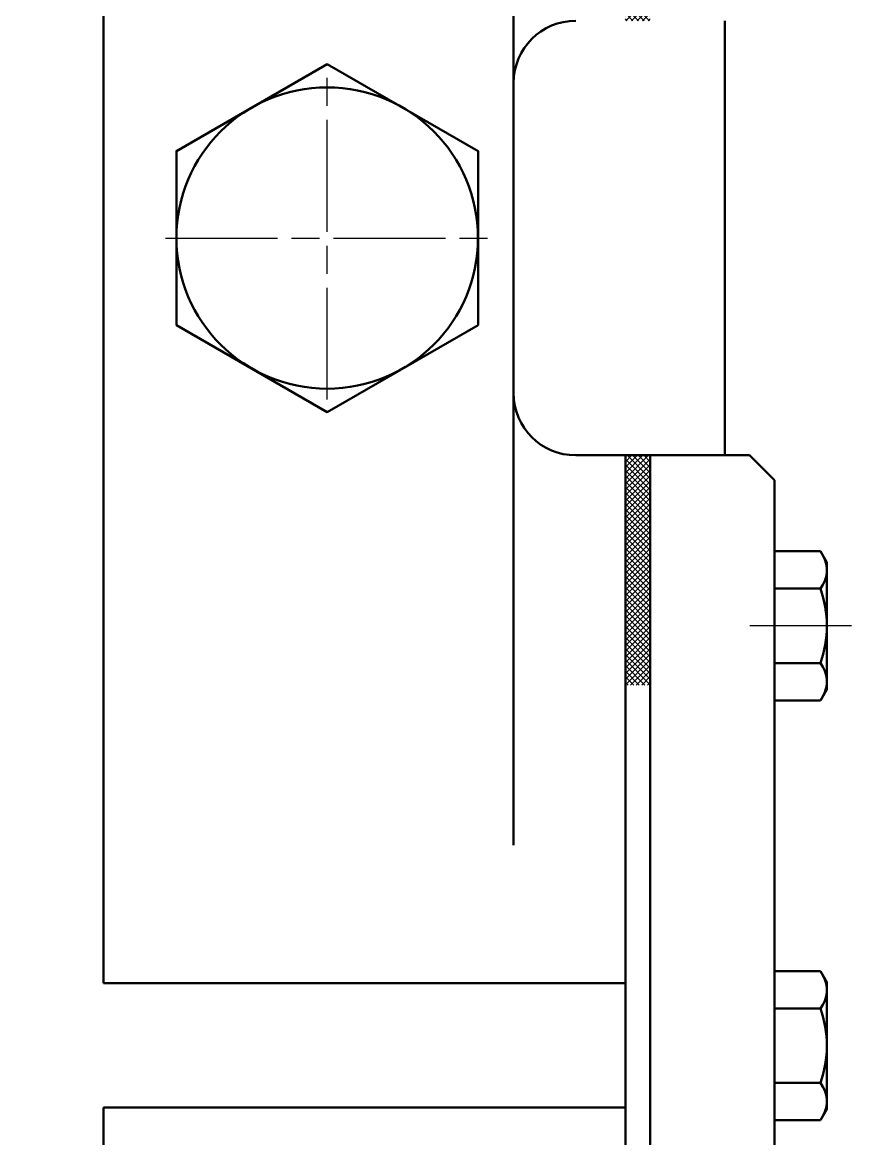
# Model space of a CAD drawing. Header units: millimetres. Extents: x -2161 to -582, y -4625 to -3434.
# Drawn here: x -1698.2 to -1675.98, y -4583.08 to -4553.14 of the extents above; entities that cross this region are included whole.
import ezdxf

# ---------------------------------------------------------------- set-up
doc = ezdxf.new("R2010")
doc.units = ezdxf.units.MM
doc.header["$LTSCALE"] = 0.5
doc.linetypes.add('AM_ISO08W050', pattern=[18, 12, -1.5, 3, -1.5])
doc.linetypes.add('AM_ISO08W050x2', pattern=[9, 6, -0.75, 1.5, -0.75])
for name, color, linetype, lineweight in [('AM_0', 7, 'Continuous', 50), ('AM_7', 4, 'AM_ISO08W050', 25), ('nét đậm', 7, 'Continuous', 50)]:
    doc.layers.add(name, color=color, linetype=linetype, lineweight=lineweight)

msp = doc.modelspace()

# ---------------------------------------------------------------- hatches: boundary and pattern name
at = {"layer": 'AM_7'}
h = msp.add_hatch(dxfattribs=at)
h.set_pattern_fill('ANSI37', color=256, scale=0.0333, angle=270)
h.set_pattern_definition([(315, (-1938.66305, -4445.79565), (0.074760632, 0.074760632), []), (45, (-1938.66305, -4445.79565), (-0.074760632, 0.074760632), [])])
h.paths.add_polyline_path([(-1739.984, -4501.481), (-1739.984, -4508.974), (-1739.318, -4508.974), (-1739.318, -4501.481)])
h.paths.add_polyline_path([(-1739.984, -4508.974), (-1739.984, -4509.64), (-1739.318, -4509.64), (-1739.318, -4508.974)])
h.paths.add_polyline_path([(-1739.984, -4545.604), (-1739.984, -4553.096), (-1739.318, -4553.096), (-1739.318, -4545.604)])
h.paths.add_polyline_path([(-1739.984, -4544.938), (-1739.984, -4545.604), (-1739.318, -4545.604), (-1739.318, -4544.938)])
h.paths.add_polyline_path([(-1739.984, -4590.892), (-1739.984, -4596.386), (-1739.318, -4596.386), (-1739.318, -4590.892)])
h.paths.add_polyline_path([(-1739.984, -4590.226), (-1739.984, -4590.892), (-1739.318, -4590.892), (-1739.318, -4590.226)])
h.paths.add_polyline_path([(-1739.984, -4564.751), (-1739.984, -4570.246), (-1739.318, -4570.246), (-1739.318, -4564.751)])
h.paths.add_polyline_path([(-1739.984, -4570.246), (-1739.984, -4570.912), (-1739.318, -4570.912), (-1739.318, -4570.246)])
h.paths.add_polyline_path([(-1682.042, -4590.226), (-1682.042, -4596.386), (-1681.376, -4596.386), (-1681.376, -4590.226)])
h.paths.add_polyline_path([(-1682.042, -4564.751), (-1682.042, -4570.912), (-1681.376, -4570.912), (-1681.376, -4564.751)])
h.paths.add_polyline_path([(-1682.042, -4501.481), (-1682.042, -4508.974), (-1681.376, -4508.974), (-1681.376, -4501.481)])
h.paths.add_polyline_path([(-1682.042, -4544.938), (-1682.042, -4545.604), (-1681.376, -4545.604), (-1681.376, -4544.938)])
h.paths.add_polyline_path([(-1682.042, -4545.604), (-1682.042, -4553.096), (-1681.376, -4553.096), (-1681.376, -4545.604)])

# ---------------------------------------------------------------- linework, layer by layer
at = {"layer": 'AM_0'}
for p, q in [((-1696.028, -4529.956), (-1696.028, -4578.906)), ((-1685.039, -4554.761), (-1685.039, -4547.681)), ((-1679.378, -4553.096), (-1679.378, -4564.751)), ((-1685.039, -4554.761), (-1685.039, -4563.086)), ((-1685.039, -4554.761), (-1685.039, -4563.086)), ((-1685.039, -4563.086), (-1685.039, -4575.203)), ((-1678.712, -4564.751), (-1683.374, -4564.751)), ((-1682.042, -4570.912), (-1682.042, -4564.751)), ((-1682.042, -4564.751), (-1682.042, -4580.573)), ((-1681.376, -4564.751), (-1681.376, -4590.272)), ((-1678.712, -4564.751), (-1678.046, -4565.417)), ((-1678.046, -4565.417), (-1678.046, -4595.72)), ((-1682.042, -4587.995), (-1682.042, -4573.143)), ((-1682.042, -4573.143), (-1682.042, -4590.276)), ((-1696.028, -4578.906), (-1682.042, -4578.906)), ((-1696.028, -4582.239), (-1682.042, -4582.239)), ((-1696.028, -4582.239), (-1696.028, -4601.631))]:
    msp.add_line(p, q, dxfattribs=at)
msp.add_lwpolyline([(-1690.034, -4554.257), (-1694.075, -4556.591), (-1694.075, -4561.257), (-1690.034, -4563.591), (-1685.992, -4561.257), (-1685.992, -4556.591)], close=True, dxfattribs=at)
msp.add_circle((-1690.034, -4558.924), 4.041, dxfattribs=at)
for centre, start, end in [((-1683.374, -4554.761), 90, 180), ((-1683.374, -4563.086), 180, 270)]:
    msp.add_arc(centre, 1.665, start, end, dxfattribs=at)
at = {"layer": 'AM_7', "linetype": 'AM_ISO08W050x2'}
for p, q in [((-1690.034, -4563.255), (-1690.034, -4554.593)), ((-1694.365, -4558.924), (-1685.703, -4558.924)), ((-1675.978, -4569.326), (-1678.711, -4569.326))]:
    msp.add_line(p, q, dxfattribs=at)
at = {"layer": 'nét đậm'}
for p, q in [((-1676.816, -4567.326), (-1678.044, -4567.326)), ((-1676.816, -4567.326), (-1676.644, -4567.624)), ((-1676.644, -4571.029), (-1676.644, -4567.624)), ((-1676.816, -4568.326), (-1678.044, -4568.326)), ((-1676.816, -4570.326), (-1678.044, -4570.326)), ((-1676.816, -4571.326), (-1676.644, -4571.029)), ((-1676.816, -4571.326), (-1678.044, -4571.326)), ((-1676.816, -4578.585), (-1678.044, -4578.585)), ((-1676.816, -4578.585), (-1676.644, -4578.882)), ((-1676.644, -4582.288), (-1676.644, -4578.882)), ((-1676.816, -4579.585), (-1678.044, -4579.585)), ((-1676.816, -4581.585), (-1678.044, -4581.585)), ((-1676.816, -4582.585), (-1676.644, -4582.288)), ((-1676.816, -4582.585), (-1678.044, -4582.585))]:
    msp.add_line(p, q, dxfattribs=at)
for centre, radius, start, end in [((-1677.434, -4567.835), 0.789, 321.5018, 30), ((-1679.644, -4569.326), 3, 0, 19.4712), ((-1679.644, -4569.326), 3, 340.5288, 0), ((-1677.434, -4570.818), 0.789, 330, 38.4982), ((-1677.434, -4579.093), 0.789, 321.5018, 30), ((-1679.644, -4580.585), 3, 0, 19.4712), ((-1679.644, -4580.585), 3, 340.5288, 0), ((-1677.434, -4582.076), 0.789, 330, 38.4982)]:
    msp.add_arc(centre, radius, start, end, dxfattribs=at)

doc.saveas('drawing.dxf')
